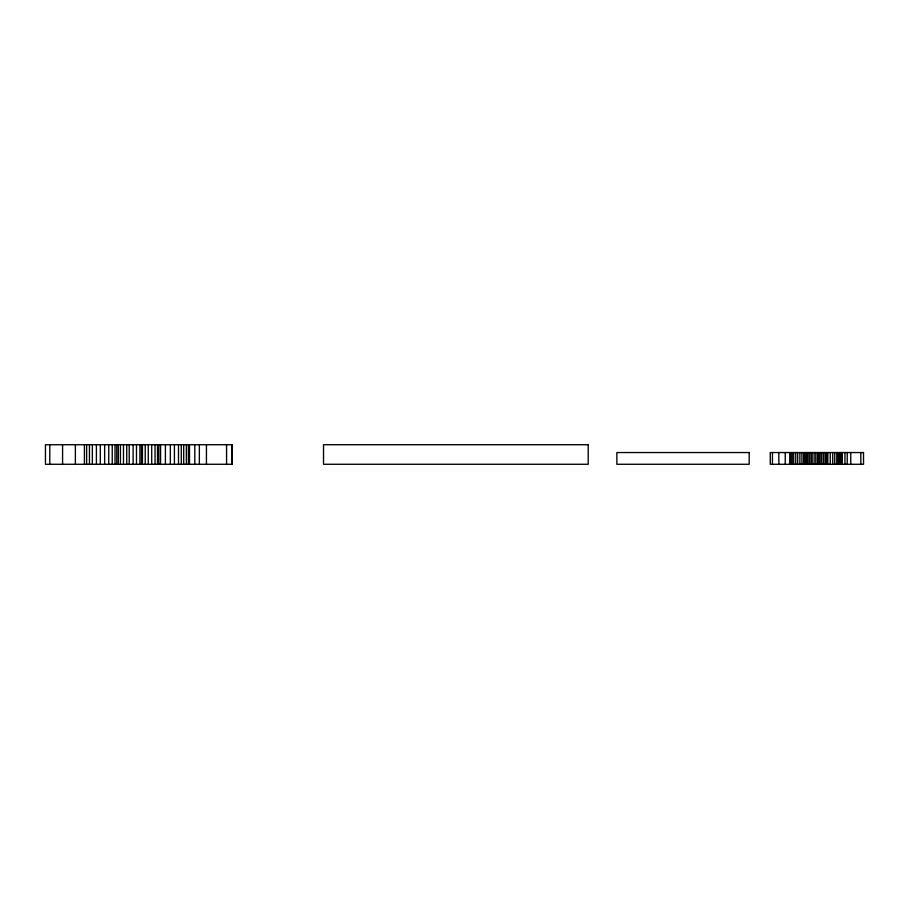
<?xml version="1.0" encoding="UTF-8"?>
<svg xmlns="http://www.w3.org/2000/svg" width="909" height="909" viewBox="0 0 909 909"><rect width="100%" height="100%" fill="white"/><g stroke="black" fill="none" stroke-linecap="round" stroke-linejoin="round"><path stroke-width="1.36" d="M232.011 464.272L45.45 464.272L45.45 444.728L232.011 444.728L231.92 464.272L231.909 444.728M860.823 452.546L860.823 464.272M850.767 452.546L850.767 464.272M847.222 452.546L847.222 464.272M844.95 452.546L844.95 464.272M842.291 452.546L842.291 464.272M841.745 452.546L841.745 464.272M840.723 452.546L840.723 464.272M839.382 452.546L839.382 464.272M838.189 452.546L838.189 464.272M836.791 452.546L836.791 464.272M834.746 452.546L834.746 464.272M832.712 452.546L832.712 464.272M830.247 452.546L830.247 464.272M827.826 452.546L827.826 464.272M826.951 452.546L826.951 464.272M826.304 452.546L826.304 464.272M825.065 452.546L825.065 464.272M823.406 452.546L823.406 464.272M821.679 452.546L821.679 464.272M820.157 452.546L820.157 464.272M818.77 452.546L818.77 464.272M818.282 452.546L818.282 464.272M817.498 452.546L817.498 464.272M815.793 452.546L815.793 464.272M814.1 452.546L814.1 464.272M812.157 452.546L812.157 464.272M810.919 452.546L810.919 464.272M809.283 452.546L809.283 464.272M807.76 452.546L807.76 464.272M806.703 452.546L806.703 464.272M805.919 452.546L805.919 464.272M805.056 452.546L805.056 464.272M803.67 452.546L803.67 464.272M801.92 452.546L801.92 464.272M799.875 452.546L799.875 464.272M797.693 452.546L797.693 464.272M795.75 452.546L795.75 464.272M793.716 452.546L793.716 464.272M792.262 452.546L792.262 464.272M790.864 452.546L790.864 464.272M789.751 452.546L789.751 464.272M785.24 452.546L785.24 464.272M778.843 452.546L778.843 464.272M772.445 452.546L772.445 464.272M226.568 444.728L226.568 464.272M206.445 444.728L206.445 464.272M199.355 444.728L199.355 464.272M194.81 444.728L194.81 464.272M189.492 444.728L189.492 464.272M188.39 444.728L188.39 464.272M186.356 444.728L186.356 464.272M183.686 444.728L183.686 464.272M181.289 444.728L181.289 464.272M178.494 444.728L178.494 464.272M174.414 444.728L174.414 464.272M170.347 444.728L170.347 464.272M165.404 444.728L165.404 464.272M160.575 444.728L160.575 464.272M158.814 444.728L158.814 464.272M157.507 444.728L157.507 464.272M155.041 444.728L155.041 464.272M151.712 444.728L151.712 464.272M148.269 444.728L148.269 464.272M145.235 444.728L145.235 464.272M142.44 444.728L142.44 464.272M141.474 444.728L141.474 464.272M139.906 444.728L139.906 464.272M136.486 444.728L136.486 464.272M133.112 444.728L133.112 464.272M129.226 444.728L129.226 464.272M126.737 444.728L126.737 464.272M123.488 444.728L123.488 464.272M120.431 444.728L120.431 464.272M118.318 444.728L118.318 464.272M116.761 444.728L116.761 464.272M115.023 444.728L115.023 464.272M112.239 444.728L112.239 464.272M108.75 444.728L108.75 464.272M104.649 444.728L104.649 464.272M100.297 444.728L100.297 464.272M96.411 444.728L96.411 464.272M92.343 444.728L92.343 464.272M89.446 444.728L89.446 464.272M86.639 444.728L86.639 464.272M84.423 444.728L84.423 464.272M75.379 444.728L75.379 464.272M62.585 444.728L62.585 464.272M49.79 444.728L49.79 464.272M588.203 444.728L323.524 444.728L323.524 464.272L588.203 464.272L588.203 444.728M749.198 452.546L616.859 452.546L616.859 464.272L749.198 464.272L749.175 452.546M863.55 452.546L770.264 452.546L770.264 464.272L863.55 464.272L863.493 452.546"/></g></svg>
